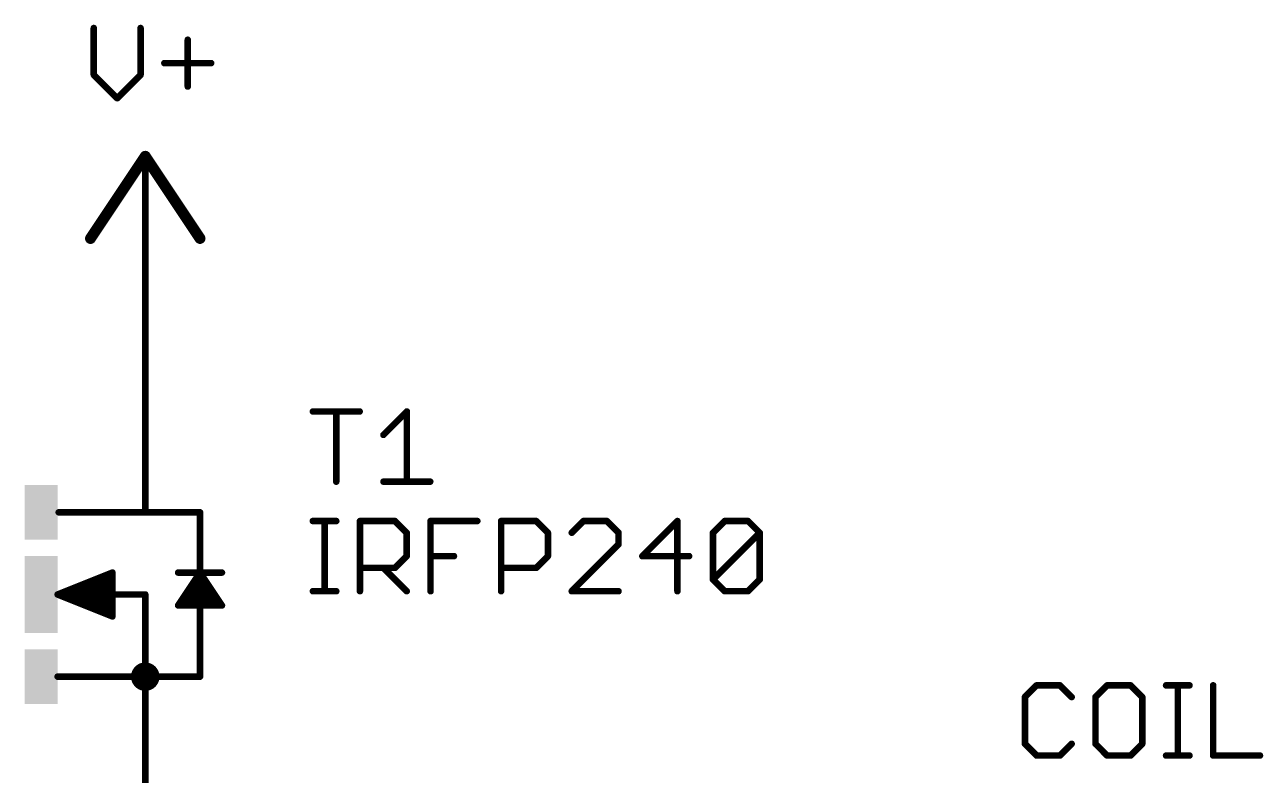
# Model space of a CAD drawing. Extents: x -40 to 215, y -109 to 87.
# Drawn here: x 139.45 to 168.16, y 64.39 to 81.79 of the extents above; entities that cross this region are included whole.
import ezdxf

# ---------------------------------------------------------------- set-up
doc = ezdxf.new("R2010")
doc.units = 0
for name, color, linetype in [('91', 94, 'CONTINUOUS'), ('94', 14, 'CONTINUOUS'), ('95', 251, 'CONTINUOUS'), ('96', 251, 'CONTINUOUS')]:
    doc.layers.add(name, color=color, linetype=linetype)

# ---------------------------------------------------------------- blocks, each defined once
blk = doc.blocks.new('RECT')
blk.add_solid([(-0.5, -0.5), (0.5, -0.5), (-0.5, 0.5), (0.5, 0.5)])

msp = doc.modelspace()

# ---------------------------------------------------------------- linework, layer by layer
at = {"layer": '91', "const_width": 0.1524}
msp.add_lwpolyline([(142.24, 76.2), (142.24, 73.66)], dxfattribs=at)
at = {"layer": '91', "const_width": 0.0762}
for points in [[(142.2781, 76.2, 1), (142.2019, 76.2)], [(142.2019, 73.66, 1), (142.2781, 73.66)]]:
    msp.add_lwpolyline(points, format="xyb", dxfattribs=at)
at = {"layer": '94'}
for points, const_width in [([(142.24, 78.74), (140.97, 76.835)], 0.254), ([(143.51, 76.835), (142.24, 78.74)], 0.254), ([(142.24, 76.2), (142.24, 78.74)], 0.1524), ([(142.24, 73.66), (142.24, 71.12)], 0.1524), ([(142.24, 71.12), (142.24, 70.485)], 0.1524), ([(142.24, 70.485), (140.2334, 70.485)], 0.1524), ([(143.51, 70.485), (142.24, 70.485)], 0.1524), ([(143.51, 69.088), (143.51, 70.485)], 0.1524), ([(141.478, 69.088), (140.208, 68.58)], 0.1524), ([(140.97, 68.8848), (141.478, 68.8848)], 0.1524), ([(141.351, 69.0372), (141.478, 69.0372)], 0.1524), ([(141.478, 68.072), (141.478, 69.088)], 0.1524), ([(143.51, 69.088), (143.002, 68.326)], 0.1524), ([(143.002, 69.088), (143.51, 69.088)], 0.1524), ([(143.3745, 68.8848), (143.6455, 68.8848)], 0.1524), ([(143.4761, 69.0372), (143.5439, 69.0372)], 0.1524), ([(144.018, 68.326), (143.51, 69.088)], 0.1524), ([(143.51, 69.088), (144.018, 69.088)], 0.1524), ([(140.208, 68.58), (141.478, 68.072)], 0.1524), ([(140.208, 68.58), (141.478, 68.58)], 0.1524), ([(140.589, 68.7324), (141.478, 68.7324)], 0.1524), ([(141.351, 68.58), (142.24, 68.58)], 0.1524), ([(142.24, 68.58), (142.24, 66.675)], 0.1524), ([(143.1713, 68.58), (143.8487, 68.58)], 0.1524), ([(143.2729, 68.7324), (143.7471, 68.7324)], 0.1524), ([(140.589, 68.4276), (141.478, 68.4276)], 0.1524), ([(140.97, 68.2752), (141.478, 68.2752)], 0.1524), ([(143.002, 68.326), (144.018, 68.326)], 0.1524), ([(143.0697, 68.4276), (143.9503, 68.4276)], 0.1524), ([(143.51, 66.675), (143.51, 68.453)], 0.1524), ([(141.351, 68.1228), (141.478, 68.1228)], 0.1524), ([(140.208, 66.675), (142.24, 66.675)], 0.1524), ([(142.24, 66.675), (142.24, 66.04)], 0.1524), ([(143.51, 66.675), (142.24, 66.675)], 0.1524), ([(142.24, 63.5), (142.24, 66.04)], 0.1524)]:
    msp.add_lwpolyline(points, dxfattribs=dict(at, const_width=const_width))
for points, const_width in [([(142.2928, 78.7752, 1), (142.1872, 78.7048)], 0.127), ([(142.2928, 78.7048, 1), (142.1872, 78.7752)], 0.127), ([(142.2781, 78.74, 1), (142.2019, 78.74)], 0.0762), ([(140.9172, 76.8702, 1), (141.0228, 76.7998)], 0.127), ([(143.4572, 76.7998, 1), (143.5628, 76.8702)], 0.127), ([(142.2019, 76.2, 1), (142.2781, 76.2)], 0.0762), ([(142.2781, 73.66, 1), (142.2019, 73.66)], 0.0762), ([(142.2781, 71.12, 1), (142.2019, 71.12)], 0.0762), ([(142.2019, 71.12, 1), (142.2781, 71.12)], 0.0762), ([(140.2334, 70.5231, 1), (140.2334, 70.4469)], 0.0762), ([(142.24, 70.5231, 1), (142.24, 70.4469)], 0.0762), ([(142.2019, 70.485, 1), (142.2781, 70.485)], 0.0762), ([(142.24, 70.4469, 1), (142.24, 70.5231)], 0.0762), ([(143.5481, 70.485, 1), (143.4719, 70.485)], 0.0762), ([(143.51, 70.4469, 1), (143.51, 70.5231)], 0.0762), ([(140.97, 68.9229, 1), (140.97, 68.8467)], 0.0762), ([(141.351, 69.0753, 1), (141.351, 68.9991)], 0.0762), ([(141.5161, 69.088, 1), (141.4399, 69.088)], 0.0762), ([(141.4921, 69.0526, 1), (141.4639, 69.1234)], 0.0762), ([(141.478, 68.9991, 1), (141.478, 69.0753)], 0.0762), ([(141.478, 68.8467, 1), (141.478, 68.9229)], 0.0762), ([(143.002, 69.1261, 1), (143.002, 69.0499)], 0.0762), ([(143.3745, 68.9229, 1), (143.3745, 68.8467)], 0.0762), ([(143.4761, 69.0753, 1), (143.4761, 68.9991)], 0.0762), ([(143.5417, 69.1091, 1), (143.4783, 69.0669)], 0.0762), ([(143.51, 69.1261, 1), (143.51, 69.0499)], 0.0762), ([(143.4719, 69.088, 1), (143.5481, 69.088)], 0.0762), ([(143.5417, 69.0669, 1), (143.4783, 69.1091)], 0.0762), ([(143.51, 69.0499, 1), (143.51, 69.1261)], 0.0762), ([(143.5439, 68.9991, 1), (143.5439, 69.0753)], 0.0762), ([(143.6455, 68.8467, 1), (143.6455, 68.9229)], 0.0762), ([(144.018, 69.0499, 1), (144.018, 69.1261)], 0.0762), ([(140.2221, 68.6154, 1), (140.1939, 68.5446)], 0.0762), ([(140.208, 68.6181, 1), (140.208, 68.5419)], 0.0762), ([(140.1939, 68.6154, 1), (140.2221, 68.5446)], 0.0762), ([(140.589, 68.7705, 1), (140.589, 68.6943)], 0.0762), ([(141.351, 68.6181, 1), (141.351, 68.5419)], 0.0762), ([(141.478, 68.6943, 1), (141.478, 68.7705)], 0.0762), ([(141.478, 68.5419, 1), (141.478, 68.6181)], 0.0762), ([(142.2781, 68.58, 1), (142.2019, 68.58)], 0.0762), ([(142.24, 68.5419, 1), (142.24, 68.6181)], 0.0762), ([(143.1713, 68.6181, 1), (143.1713, 68.5419)], 0.0762), ([(143.2729, 68.7705, 1), (143.2729, 68.6943)], 0.0762), ([(143.7471, 68.6943, 1), (143.7471, 68.7705)], 0.0762), ([(143.8487, 68.5419, 1), (143.8487, 68.6181)], 0.0762), ([(140.589, 68.4657, 1), (140.589, 68.3895)], 0.0762), ([(140.97, 68.3133, 1), (140.97, 68.2371)], 0.0762), ([(141.478, 68.3895, 1), (141.478, 68.4657)], 0.0762), ([(141.478, 68.2371, 1), (141.478, 68.3133)], 0.0762), ([(143.002, 68.3641, 1), (143.002, 68.2879)], 0.0762), ([(142.9703, 68.3471, 1), (143.0337, 68.3049)], 0.0762), ([(143.0697, 68.4657, 1), (143.0697, 68.3895)], 0.0762), ([(143.5481, 68.453, 1), (143.4719, 68.453)], 0.0762), ([(143.9503, 68.3895, 1), (143.9503, 68.4657)], 0.0762), ([(143.9863, 68.3049, 1), (144.0497, 68.3471)], 0.0762), ([(144.018, 68.2879, 1), (144.018, 68.3641)], 0.0762), ([(141.351, 68.1609, 1), (141.351, 68.0847)], 0.0762), ([(141.4399, 68.072, 1), (141.5161, 68.072)], 0.0762), ([(141.4639, 68.0366, 1), (141.4921, 68.1074)], 0.0762), ([(141.478, 68.0847, 1), (141.478, 68.1609)], 0.0762), ([(142.24, 66.548, 1), (142.24, 66.802, 1), (142.24, 66.548)], 0.4064), ([(140.208, 66.7131, 1), (140.208, 66.6369)], 0.0762), ([(142.2781, 66.675, 1), (142.2019, 66.675)], 0.0762), ([(142.24, 66.7131, 1), (142.24, 66.6369)], 0.0762), ([(142.2019, 66.675, 1), (142.2781, 66.675)], 0.0762), ([(142.24, 66.6369, 1), (142.24, 66.7131)], 0.0762), ([(143.4719, 66.675, 1), (143.5481, 66.675)], 0.0762), ([(143.51, 66.6369, 1), (143.51, 66.7131)], 0.0762), ([(142.2781, 66.04, 1), (142.2019, 66.04)], 0.0762), ([(142.2019, 66.04, 1), (142.2781, 66.04)], 0.0762)]:
    msp.add_lwpolyline(points, format="xyb", dxfattribs=dict(at, const_width=const_width))
at = {"layer": '95', "const_width": 0.1524}
for points in [[(146.1262, 72.8232), (147.2109, 72.8232)], [(146.6685, 71.1962), (146.6685, 72.8232)], [(147.7634, 72.2809), (148.3057, 72.8232)], [(148.3057, 72.8232), (148.3057, 71.1962)], [(147.7634, 71.1962), (148.848, 71.1962)]]:
    msp.add_lwpolyline(points, dxfattribs=at)
at = {"layer": '95', "const_width": 0.0762}
for points in [[(146.1262, 72.8613, 1), (146.1262, 72.7851)], [(146.7066, 72.8232, 1), (146.6304, 72.8232)], [(147.2109, 72.7851, 1), (147.2109, 72.8613)], [(148.3438, 72.8232, 1), (148.2676, 72.8232)], [(148.3326, 72.7962, 1), (148.2787, 72.8501)], [(147.7364, 72.3078, 1), (147.7903, 72.2539)], [(146.6304, 71.1962, 1), (146.7066, 71.1962)], [(147.7634, 71.2343, 1), (147.7634, 71.1581)], [(148.2676, 71.1962, 1), (148.3438, 71.1962)], [(148.848, 71.1581, 1), (148.848, 71.2343)]]:
    msp.add_lwpolyline(points, format="xyb", dxfattribs=at)
at = {"layer": '96', "const_width": 0.1524}
for points in [[(141.0462, 81.7132), (141.0462, 80.6285)], [(142.1309, 80.6285), (142.1309, 81.7132)], [(143.2257, 81.442), (143.2257, 80.3574)], [(141.0462, 80.6285), (141.5885, 80.0862)], [(141.5885, 80.0862), (142.1309, 80.6285)], [(142.6834, 80.8997), (143.768, 80.8997)], [(146.1262, 70.2832), (146.6685, 70.2832)], [(146.3974, 68.6562), (146.3974, 70.2832)], [(147.2176, 68.6562), (147.2176, 70.2832)], [(147.2176, 70.2832), (148.0311, 70.2832)], [(148.0311, 70.2832), (148.3023, 70.012)], [(148.8548, 68.6562), (148.8548, 70.2832)], [(148.8548, 70.2832), (149.9395, 70.2832)], [(150.492, 68.6562), (150.492, 70.2832)], [(150.492, 70.2832), (151.3054, 70.2832)], [(151.3054, 70.2832), (151.5766, 70.012)], [(152.4003, 70.2832), (152.1291, 70.012)], [(152.9426, 70.2832), (152.4003, 70.2832)], [(153.2138, 70.012), (152.9426, 70.2832)], [(154.5798, 70.2832), (153.7663, 69.4697)], [(154.5798, 68.6562), (154.5798, 70.2832)], [(155.4034, 70.012), (155.6746, 70.2832)], [(155.6746, 70.2832), (156.2169, 70.2832)], [(156.2169, 70.2832), (156.4881, 70.012)], [(148.3023, 70.012), (148.3023, 69.4697)], [(151.5766, 70.012), (151.5766, 69.4697)], [(153.2138, 69.7409), (153.2138, 70.012)], [(155.4034, 68.9274), (155.4034, 70.012)], [(155.4034, 68.9274), (156.4881, 70.012)], [(156.4881, 70.012), (156.4881, 68.9274)], [(152.1291, 68.6562), (153.2138, 69.7409)], [(148.3023, 69.4697), (148.0311, 69.1985)], [(148.8548, 69.4697), (149.3971, 69.4697)], [(151.5766, 69.4697), (151.3054, 69.1985)], [(153.7663, 69.4697), (154.8509, 69.4697)], [(148.0311, 69.1985), (147.2176, 69.1985)], [(147.76, 69.1985), (148.3023, 68.6562)], [(151.3054, 69.1985), (150.492, 69.1985)], [(155.6746, 68.6562), (155.4034, 68.9274)], [(156.4881, 68.9274), (156.2169, 68.6562)], [(146.1262, 68.6562), (146.6685, 68.6562)], [(153.2138, 68.6562), (152.1291, 68.6562)], [(156.2169, 68.6562), (155.6746, 68.6562)], [(162.9074, 66.4732), (162.6362, 66.202)], [(163.4497, 66.4732), (162.9074, 66.4732)], [(163.7209, 66.202), (163.4497, 66.4732)], [(164.5445, 66.4732), (164.2734, 66.202)], [(165.0868, 66.4732), (164.5445, 66.4732)], [(165.358, 66.202), (165.0868, 66.4732)], [(165.9105, 66.4732), (166.4528, 66.4732)], [(166.1817, 64.8462), (166.1817, 66.4732)], [(167.002, 66.4732), (167.002, 64.8462)], [(162.6362, 66.202), (162.6362, 65.1174)], [(164.2734, 66.202), (164.2734, 65.1174)], [(165.358, 65.1174), (165.358, 66.202)], [(162.6362, 65.1174), (162.9074, 64.8462)], [(163.4497, 64.8462), (163.7209, 65.1174)], [(164.2734, 65.1174), (164.5445, 64.8462)], [(165.0868, 64.8462), (165.358, 65.1174)], [(162.9074, 64.8462), (163.4497, 64.8462)], [(164.5445, 64.8462), (165.0868, 64.8462)], [(165.9105, 64.8462), (166.4528, 64.8462)], [(167.002, 64.8462), (168.0866, 64.8462)]]:
    msp.add_lwpolyline(points, dxfattribs=at)
at = {"layer": '96', "const_width": 0.0762}
for points in [[(141.0843, 81.7132, 1), (141.0081, 81.7132)], [(142.169, 81.7132, 1), (142.0928, 81.7132)], [(143.2638, 81.442, 1), (143.1876, 81.442)], [(141.0731, 80.6555, 1), (141.0193, 80.6016)], [(142.1578, 80.6016, 1), (142.1039, 80.6555)], [(142.6834, 80.9378, 1), (142.6834, 80.8616)], [(143.768, 80.8616, 1), (143.768, 80.9378)], [(141.0081, 80.6285, 1), (141.0843, 80.6285)], [(142.0928, 80.6285, 1), (142.169, 80.6285)], [(141.5616, 80.1131, 1), (141.6155, 80.0593)], [(141.5616, 80.0593, 1), (141.6155, 80.1131)], [(143.1876, 80.3574, 1), (143.2638, 80.3574)], [(146.1262, 70.3213, 1), (146.1262, 70.2451)], [(146.4355, 70.2832, 1), (146.3593, 70.2832)], [(146.6685, 70.2451, 1), (146.6685, 70.3213)], [(147.2557, 70.2832, 1), (147.1795, 70.2832)], [(147.2176, 70.3213, 1), (147.2176, 70.2451)], [(148.0581, 70.3101, 1), (148.0042, 70.2562)], [(148.0311, 70.2451, 1), (148.0311, 70.3213)], [(148.8929, 70.2832, 1), (148.8167, 70.2832)], [(148.8548, 70.3213, 1), (148.8548, 70.2451)], [(149.9395, 70.2451, 1), (149.9395, 70.3213)], [(150.492, 70.3213, 1), (150.492, 70.2451)], [(150.53, 70.2832, 1), (150.4539, 70.2832)], [(151.3324, 70.3101, 1), (151.2785, 70.2562)], [(151.3054, 70.2451, 1), (151.3054, 70.3213)], [(152.4003, 70.3213, 1), (152.4003, 70.2451)], [(152.4272, 70.2562, 1), (152.3733, 70.3101)], [(152.9695, 70.3101, 1), (152.9157, 70.2562)], [(152.9426, 70.2451, 1), (152.9426, 70.3213)], [(154.6179, 70.2832, 1), (154.5417, 70.2832)], [(154.6067, 70.2562, 1), (154.5528, 70.3101)], [(155.6746, 70.3213, 1), (155.6746, 70.2451)], [(155.7015, 70.2562, 1), (155.6476, 70.3101)], [(156.2439, 70.3101, 1), (156.19, 70.2562)], [(156.2169, 70.2451, 1), (156.2169, 70.3213)], [(148.3404, 70.012, 1), (148.2642, 70.012)], [(148.2754, 69.9851, 1), (148.3292, 70.039)], [(151.6147, 70.012, 1), (151.5385, 70.012)], [(151.5497, 69.9851, 1), (151.6035, 70.039)], [(152.1022, 70.039, 1), (152.156, 69.9851)], [(153.2519, 70.012, 1), (153.1757, 70.012)], [(153.1868, 69.9851, 1), (153.2407, 70.039)], [(155.4415, 70.012, 1), (155.3653, 70.012)], [(155.3765, 70.039, 1), (155.4304, 69.9851)], [(156.5262, 70.012, 1), (156.45, 70.012)], [(156.515, 69.9851, 1), (156.4611, 70.039)], [(156.4611, 69.9851, 1), (156.515, 70.039)], [(153.2407, 69.7139, 1), (153.1868, 69.7678)], [(148.2642, 69.4697, 1), (148.3404, 69.4697)], [(148.3292, 69.4428, 1), (148.2754, 69.4966)], [(148.8548, 69.5078, 1), (148.8548, 69.4316)], [(149.3971, 69.4316, 1), (149.3971, 69.5078)], [(151.5385, 69.4697, 1), (151.6147, 69.4697)], [(151.6036, 69.4428, 1), (151.5497, 69.4966)], [(153.1757, 69.7409, 1), (153.2519, 69.7409)], [(153.7663, 69.5078, 1), (153.7663, 69.4316)], [(153.7393, 69.4966, 1), (153.7932, 69.4428)], [(154.8509, 69.4316, 1), (154.8509, 69.5078)], [(147.2176, 69.2366, 1), (147.2176, 69.1604)], [(147.7869, 69.2255, 1), (147.733, 69.1716)], [(148.0042, 69.2255, 1), (148.0581, 69.1716)], [(148.0311, 69.1604, 1), (148.0311, 69.2366)], [(150.492, 69.2366, 1), (150.492, 69.1604)], [(151.2785, 69.2255, 1), (151.3324, 69.1716)], [(151.3054, 69.1604, 1), (151.3054, 69.2366)], [(155.4304, 68.9543, 1), (155.3765, 68.9004)], [(155.3765, 68.9543, 1), (155.4304, 68.9004)], [(155.3653, 68.9274, 1), (155.4415, 68.9274)], [(156.45, 68.9274, 1), (156.5262, 68.9274)], [(156.515, 68.9004, 1), (156.4611, 68.9543)], [(146.1262, 68.6943, 1), (146.1262, 68.6181)], [(146.3593, 68.6562, 1), (146.4355, 68.6562)], [(146.6685, 68.6181, 1), (146.6685, 68.6943)], [(147.1795, 68.6562, 1), (147.2557, 68.6562)], [(148.2754, 68.6293, 1), (148.3292, 68.6831)], [(148.8167, 68.6562, 1), (148.8929, 68.6562)], [(150.4539, 68.6562, 1), (150.53, 68.6562)], [(152.1291, 68.6943, 1), (152.1291, 68.6181)], [(152.1022, 68.6831, 1), (152.156, 68.6293)], [(153.2138, 68.6181, 1), (153.2138, 68.6943)], [(154.5417, 68.6562, 1), (154.6179, 68.6562)], [(155.6746, 68.6943, 1), (155.6746, 68.6181)], [(155.6476, 68.6293, 1), (155.7015, 68.6831)], [(156.19, 68.6831, 1), (156.2439, 68.6293)], [(156.2169, 68.6181, 1), (156.2169, 68.6943)], [(162.9074, 66.5113, 1), (162.9074, 66.4351)], [(162.9343, 66.4462, 1), (162.8804, 66.5001)], [(163.4766, 66.5001, 1), (163.4228, 66.4462)], [(163.4497, 66.4351, 1), (163.4497, 66.5113)], [(164.5445, 66.5113, 1), (164.5445, 66.4351)], [(164.5715, 66.4462, 1), (164.5176, 66.5001)], [(165.1138, 66.5001, 1), (165.0599, 66.4462)], [(165.0868, 66.4351, 1), (165.0868, 66.5113)], [(165.9105, 66.5113, 1), (165.9105, 66.4351)], [(166.2198, 66.4732, 1), (166.1436, 66.4732)], [(166.4528, 66.4351, 1), (166.4528, 66.5113)], [(167.0401, 66.4732, 1), (166.9639, 66.4732)], [(162.6743, 66.202, 1), (162.5981, 66.202)], [(162.6093, 66.229, 1), (162.6631, 66.1751)], [(163.6939, 66.1751, 1), (163.7478, 66.229)], [(164.2464, 66.229, 1), (164.3003, 66.1751)], [(164.3115, 66.202, 1), (164.2353, 66.202)], [(165.3961, 66.202, 1), (165.3199, 66.202)], [(165.3311, 66.1751, 1), (165.385, 66.229)], [(162.6631, 65.1443, 1), (162.6093, 65.0904)], [(163.7478, 65.0904, 1), (163.6939, 65.1443)], [(164.3003, 65.1443, 1), (164.2464, 65.0904)], [(165.385, 65.0904, 1), (165.3311, 65.1443)], [(162.5981, 65.1174, 1), (162.6743, 65.1174)], [(162.9074, 64.8843, 1), (162.9074, 64.8081)], [(162.8804, 64.8193, 1), (162.9343, 64.8731)], [(163.4228, 64.8731, 1), (163.4766, 64.8193)], [(163.4497, 64.8081, 1), (163.4497, 64.8843)], [(164.2353, 65.1174, 1), (164.3115, 65.1174)], [(164.5445, 64.8843, 1), (164.5445, 64.8081)], [(164.5176, 64.8193, 1), (164.5715, 64.8731)], [(165.0599, 64.8731, 1), (165.1138, 64.8193)], [(165.0868, 64.8081, 1), (165.0868, 64.8843)], [(165.3199, 65.1174, 1), (165.3961, 65.1174)], [(165.9105, 64.8843, 1), (165.9105, 64.8081)], [(166.4528, 64.8081, 1), (166.4528, 64.8843)], [(167.002, 64.8843, 1), (167.002, 64.8081)], [(168.0866, 64.8081, 1), (168.0866, 64.8843)], [(166.1436, 64.8462, 1), (166.2198, 64.8462)], [(166.9639, 64.8462, 1), (167.0401, 64.8462)]]:
    msp.add_lwpolyline(points, format="xyb", dxfattribs=at)

# ---------------------------------------------------------------- block references
at = {"layer": '94', "xscale": 0.762}
for p, yscale in [((139.827, 70.485), 1.27), ((139.827, 68.58), 1.778), ((139.827, 66.675), 1.27)]:
    msp.add_blockref('RECT', p, dxfattribs=dict(at, yscale=yscale))

doc.saveas('drawing.dxf')
